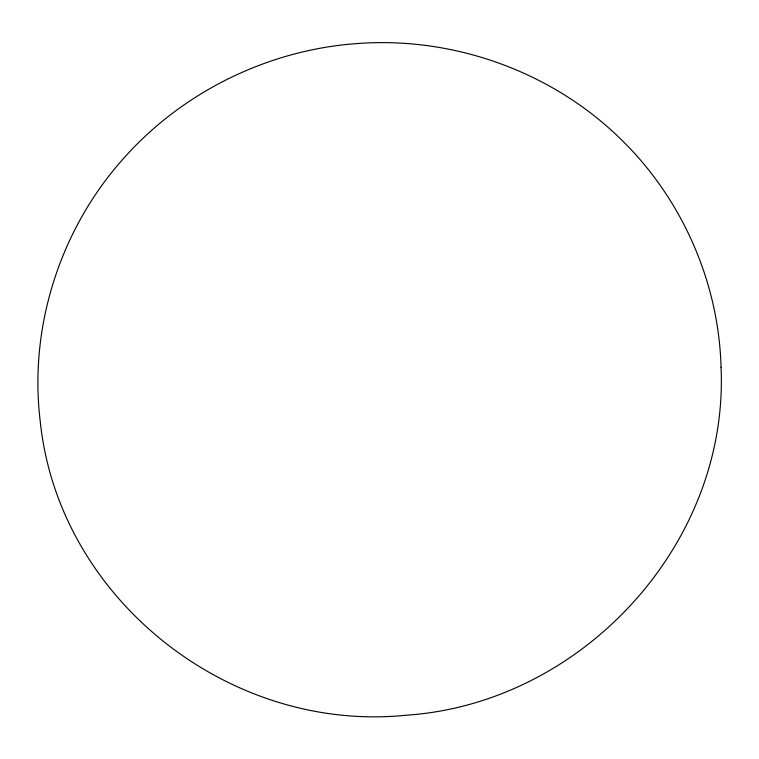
<?xml version="1.0" encoding="UTF-8"?>
<svg xmlns="http://www.w3.org/2000/svg" width="759" height="759" viewBox="0 0 759 759"><rect width="100%" height="100%" fill="white"/><g stroke="black" fill="none" stroke-linecap="round" stroke-linejoin="round"><path stroke-width="1.14" d="M721.05 367.147C729.105 544.089 582.001 703.318 406.416 715.206C229.408 733.412 57.978 598.69 40.123 420.363C28.956 326.588 60.312 229.275 123.129 158.916C182.454 91.782 268.601 49.62 357.935 43.5C453.664 36.479 551.622 71.526 620.35 138.707C681.743 198.118 718.726 281.712 721.05 367.147"/></g></svg>
